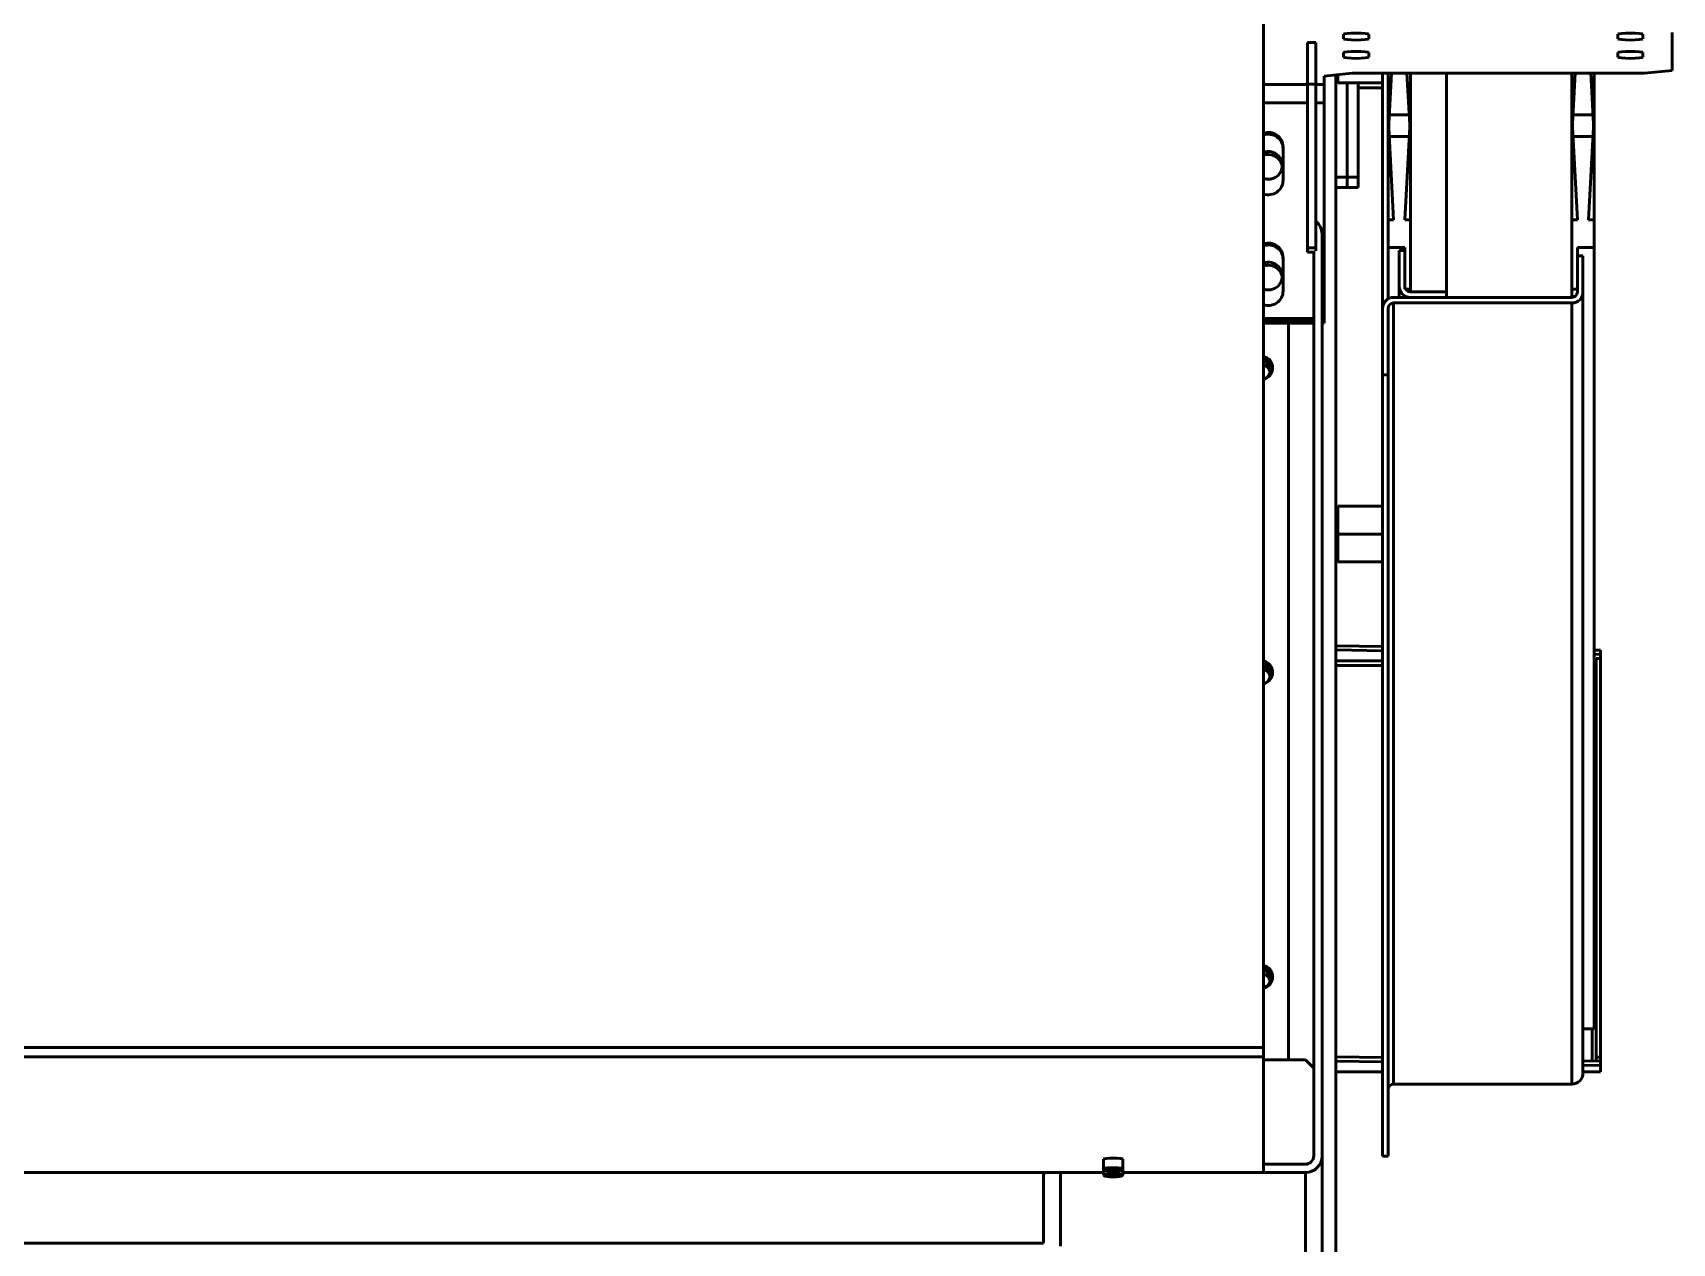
# Model space of a CAD drawing. Header units: millimetres. Extents: x 4915 to 15267, y 4787 to 10268.
# Drawn here: x 9522 to 10110, y 8893 to 9328 of the extents above; entities that cross this region are included whole.
import ezdxf

# ---------------------------------------------------------------- set-up
doc = ezdxf.new("R2010")
doc.units = ezdxf.units.MM
doc.layers.add('外形線', color=7, linetype='Continuous', lineweight=50)

msp = doc.modelspace()

# ---------------------------------------------------------------- linework, layer by layer
at = {"layer": '外形線'}
for p, q in [((9963.71, 8963.33), (9963.71, 9715.18)), ((9992.46, 9325.83), (9992.46, 9327.4)), ((10001.46, 9327.4), (10001.46, 9325.83)), ((10090.96, 9325.83), (10090.96, 9327.4)), ((10099.96, 9327.4), (10099.96, 9325.83)), ((10110.46, 9314.43), (10110.46, 9328.02)), ((9979.46, 9324.47), (9982.46, 9324.47)), ((9979.46, 9324.47), (9979.46, 9309.55)), ((9982.46, 9309.55), (9982.46, 9324.47)), ((9992.46, 9319.24), (9992.46, 9320.81)), ((10001.46, 9320.81), (10001.46, 9319.24)), ((10090.96, 9319.24), (10090.96, 9320.81)), ((10099.96, 9320.81), (10099.96, 9319.24)), ((9963.71, 9309.42), (9979.46, 9309.42)), ((9979.46, 9309.55), (9982.46, 9309.55)), ((9979.46, 9309.55), (9979.46, 9250.69)), ((9982.46, 9250.69), (9982.46, 9309.55)), ((9982.46, 9309.42), (9985.46, 9309.42)), ((9995.46, 9313.39), (9985.46, 9312.34)), ((9985.46, 9309.42), (9985.46, 9312.34)), ((9985.46, 9302.82), (9985.46, 9309.42)), ((9989.71, 9312.79), (9989.71, 8623.36)), ((9990.41, 9309.94), (9990.41, 9312.86)), ((10006.41, 9309.94), (9990.41, 9309.94)), ((9993.71, 9276.07), (9993.71, 9309.94)), ((9993.71, 9276.07), (9993.71, 9309.94)), ((9995.46, 9313.39), (10100.46, 9313.39)), ((9997.71, 9309.94), (9997.71, 9276.07)), ((10006.41, 9228.89), (10006.41, 9313.39)), ((10008.41, 9298.51), (10008.41, 9313.39)), ((10008.41, 9290.63), (10009.62, 9313.39)), ((10015.21, 9313.39), (10016.41, 9290.63)), ((10016.41, 9298.51), (10016.41, 9313.39)), ((10029.41, 9313.39), (10029.41, 9234.86)), ((10074.41, 9313.39), (10074.41, 9298.51)), ((10074.41, 9290.63), (10075.62, 9313.39)), ((10081.21, 9313.39), (10082.41, 9290.63)), ((10082.41, 9313.39), (10082.41, 9298.51)), ((10110.46, 9314.43), (10100.46, 9313.39)), ((9997.71, 9308.2), (10006.41, 9308.2)), ((9979.46, 9302.82), (9963.71, 9302.82)), ((9985.46, 9302.82), (9982.46, 9302.82)), ((9985.46, 9225.25), (9985.46, 9302.82)), ((10010.41, 9260.72), (10008.41, 9298.51)), ((10008.41, 9298.51), (10008.41, 9290.63)), ((10008.41, 9298.51), (10016.41, 9298.51)), ((10016.41, 9298.51), (10014.41, 9260.72)), ((10016.41, 9298.51), (10016.41, 9290.63)), ((10076.41, 9260.72), (10074.41, 9298.51)), ((10074.41, 9298.51), (10082.41, 9298.51)), ((10074.41, 9290.63), (10074.41, 9298.51)), ((10082.41, 9298.51), (10080.41, 9260.72)), ((10082.41, 9290.63), (10082.41, 9298.51)), ((9970.71, 9286.91), (9970.71, 9274.98)), ((10008.41, 9260.72), (10008.41, 9290.63)), ((10016.41, 9290.63), (10008.41, 9290.63)), ((10016.41, 9260.72), (10016.41, 9290.63)), ((10074.41, 9290.63), (10074.41, 9260.72)), ((10082.41, 9290.63), (10074.41, 9290.63)), ((10082.41, 9290.63), (10082.41, 9260.72)), ((9993.71, 9276.07), (9989.71, 9276.07)), ((9993.71, 9272.4), (9993.71, 9276.07)), ((9993.71, 9272.4), (9993.71, 9276.07)), ((9997.71, 9276.07), (9993.71, 9276.07)), ((9997.71, 9272.4), (9997.71, 9276.07)), ((9993.71, 9272.4), (9989.71, 9272.4)), ((9993.71, 9272.4), (9997.71, 9272.4)), ((10008.41, 9250.77), (10008.41, 9260.72)), ((10008.41, 9260.72), (10010.41, 9260.72)), ((10014.41, 9260.72), (10016.41, 9260.72)), ((10016.41, 9260.72), (10016.41, 9235.86)), ((10074.41, 9235.86), (10074.41, 9260.72)), ((10074.41, 9260.72), (10076.41, 9260.72)), ((10080.41, 9260.72), (10082.41, 9260.72)), ((10082.41, 9260.72), (10082.41, 9250.77)), ((9979.46, 9250.69), (9982.46, 9250.69)), ((9979.46, 9250.69), (9979.46, 9249.12)), ((9982.46, 9249.64), (9982.46, 9250.69)), ((9984.71, 9255.61), (9984.71, 8924.43)), ((10008.41, 9232.34), (10008.41, 9250.77)), ((10014.41, 9250.77), (10008.41, 9250.77)), ((10014.41, 9235.86), (10014.41, 9250.77)), ((10076.41, 9250.77), (10076.41, 9235.86)), ((10082.41, 9250.77), (10076.41, 9250.77)), ((10082.41, 9250.77), (10082.41, 8970.11)), ((9970.71, 9247.13), (9970.71, 9235.2)), ((9979.46, 9249.12), (9981.71, 9249.12)), ((9981.71, 8924.43), (9981.71, 9249.64)), ((10012.41, 9236.85), (10012.41, 9249.78)), ((10012.41, 9249.78), (10014.41, 9249.78)), ((10014.41, 9249.78), (10014.41, 9236.85)), ((10078.41, 9247.79), (10076.41, 9247.79)), ((10076.41, 9247.79), (10076.41, 9234.86)), ((10078.41, 9234.86), (10078.41, 9247.79)), ((10074.41, 9232.87), (10010.41, 9232.87)), ((10012.41, 9232.87), (10012.41, 9236.85)), ((10016.41, 9235.86), (10014.41, 9235.86)), ((10016.41, 9235.86), (10016.41, 9234.86)), ((10016.41, 9234.86), (10029.41, 9234.86)), ((10029.41, 9232.87), (10016.41, 9232.87)), ((10029.41, 9234.86), (10029.41, 9232.87)), ((10074.41, 9232.87), (10074.41, 9235.86)), ((10076.41, 9235.86), (10074.41, 9235.86)), ((10078.41, 9234.86), (10078.41, 8954.2)), ((10006.41, 9228.89), (10006.41, 9205.03)), ((10008.41, 9205.03), (10008.41, 9228.89)), ((10010.41, 9230.88), (10074.41, 9230.88)), ((10010.41, 9230.88), (10010.41, 8950.22)), ((10074.41, 8950.22), (10074.41, 9230.88)), ((9963.71, 9225.25), (9981.71, 9225.25)), ((9981.71, 9224.62), (9963.71, 9224.62)), ((9963.71, 9224.62), (9981.71, 9224.62)), ((9963.71, 9223.58), (9981.71, 9223.58)), ((9972.71, 9223.58), (9972.71, 8958.93)), ((9984.71, 9225.25), (9985.46, 9225.25)), ((9985.46, 9224.62), (9984.71, 9224.62)), ((9984.71, 9224.62), (9985.46, 9224.62)), ((9984.71, 9223.58), (9985.46, 9223.58)), ((9985.46, 9224.62), (9985.46, 9225.25)), ((9985.46, 9224.62), (9985.46, 9223.58)), ((10006.41, 9205.03), (10008.41, 9205.03)), ((10006.41, 9205.03), (10006.41, 8924.37)), ((10008.41, 9205.03), (10008.41, 8924.37)), ((9990.41, 9147.82), (9990.41, 9157.82)), ((10006.41, 9157.82), (9990.41, 9157.82)), ((10006.41, 9147.82), (9990.41, 9147.82)), ((9990.41, 9137.89), (9990.41, 9147.82)), ((10006.41, 9137.89), (9990.41, 9137.89)), ((9989.71, 9107.69), (9989.71, 9106.2)), ((9989.71, 9107.69), (10006.41, 9107.41)), ((10006.41, 9105.92), (9989.71, 9106.2)), ((10082.41, 9106.15), (10084.71, 9106.11)), ((10084.71, 9104.62), (10082.41, 9104.66)), ((10083.21, 9103.13), (10083.21, 8959.93)), ((10084.71, 9103.13), (10083.21, 9103.13)), ((10084.71, 9106.11), (10084.71, 9104.62)), ((10084.71, 9103.13), (10084.71, 9104.62)), ((10084.71, 9103.13), (10084.71, 8959.93)), ((9989.71, 9102.32), (10006.41, 9102.32)), ((10006.41, 9100.67), (9989.71, 9100.67)), ((10082.41, 9102.32), (10083.21, 9102.32)), ((9963.71, 8985.25), (9964.79, 8985.25)), ((10078.41, 8970.11), (10082.41, 8970.11)), ((10081.71, 8958.48), (10081.71, 8970.11)), ((9043.71, 8963.33), (9963.71, 8963.33)), ((9963.71, 8960.03), (9963.71, 8963.33)), ((9963.71, 8960.03), (9043.71, 8960.03)), ((9963.71, 8918.48), (9963.71, 8960.03)), ((9972.71, 8958.93), (9963.71, 8958.93)), ((9963.71, 8958.93), (9978.71, 8958.93)), ((9978.71, 8958.93), (9981.71, 8955.95)), ((9989.71, 8960.01), (9989.71, 8958.52)), ((9989.71, 8960.01), (10006.41, 8959.73)), ((10006.41, 8958.24), (9989.71, 8958.52)), ((10078.41, 8958.54), (10084.71, 8958.43)), ((10084.71, 8956.94), (10078.41, 8957.05)), ((10083.21, 8959.93), (10083.21, 8958.46)), ((10084.71, 8959.93), (10083.21, 8959.93)), ((10084.71, 8959.93), (10084.71, 8958.43)), ((10084.71, 8958.43), (10084.71, 8956.94)), ((10084.71, 8954.63), (10084.71, 8956.94)), ((9989.71, 8954.63), (10006.41, 8954.63)), ((9989.71, 8954.62), (10006.41, 8954.62)), ((10010.41, 8950.22), (10074.41, 8950.22)), ((10078.41, 8954.63), (10081.71, 8954.63)), ((10078.41, 8954.62), (10081.71, 8954.62)), ((10081.71, 8954.63), (10084.71, 8954.63)), ((9906.21, 8923.29), (9906.21, 8919.81)), ((9913.21, 8923.29), (9913.21, 8919.81)), ((9963.71, 8921.45), (9978.71, 8921.45)), ((9984.71, 8924.43), (9984.71, 8643.25)), ((10006.41, 8924.37), (10008.41, 8924.37)), ((9906.21, 8918.48), (9101.21, 8918.48)), ((9143.71, 8918.47), (9884.71, 8918.47)), ((9884.71, 8893.07), (9884.71, 8918.47)), ((9884.71, 8918.31), (9885.52, 8918.31)), ((9885.52, 8918.48), (9885.52, 8918.31)), ((9890.71, 8918.47), (9890.71, 8892.02)), ((9906.21, 8918.47), (9890.71, 8918.47)), ((9906.21, 8919.81), (9906.21, 8917.72)), ((9906.73, 8919.28), (9906.23, 8919.78)), ((9906.73, 8917.19), (9906.23, 8917.68)), ((9907.98, 8919.32), (9908.85, 8919.47)), ((9908.85, 8919.16), (9907.98, 8919.32)), ((9907.98, 8917.22), (9908.85, 8917.38)), ((9908.85, 8917.07), (9907.98, 8917.22)), ((9908.85, 8919.16), (9908.85, 8919.47)), ((9908.85, 8919.47), (9910.58, 8919.47)), ((9910.58, 8919.16), (9908.85, 8919.16)), ((9908.85, 8917.07), (9908.85, 8917.38)), ((9908.85, 8917.38), (9910.58, 8917.38)), ((9910.58, 8917.07), (9908.85, 8917.07)), ((9910.58, 8919.16), (9910.58, 8919.47)), ((9910.58, 8919.47), (9911.45, 8919.32)), ((9911.45, 8919.32), (9910.58, 8919.16)), ((9910.58, 8917.07), (9910.58, 8917.38)), ((9910.58, 8917.38), (9911.45, 8917.22)), ((9911.45, 8917.22), (9910.58, 8917.07)), ((9912.7, 8919.28), (9913.19, 8919.78)), ((9912.7, 8917.19), (9913.19, 8917.68)), ((9913.21, 8919.81), (9913.21, 8917.72)), ((9963.71, 8918.48), (9913.21, 8918.48)), ((9978.71, 8918.47), (9913.21, 8918.47)), ((9978.71, 8628.33), (9978.71, 8918.47)), ((9143.71, 8893.07), (9884.71, 8893.07))]:
    msp.add_line(p, q, dxfattribs=at).dxf.unprotected_set("ltscale", 0)
for centre, major_axis, ratio, start_param, end_param in [((9996.96, 9327.4), (-4.5, 0), 0.104528, 3.141593, 6.283185), ((10095.46, 9327.4), (-4.5, 0), 0.104528, 3.141593, 6.283185), ((9996.96, 9325.83), (4.5, 0), 0.104528, 3.141593, 6.283185), ((9996.96, 9320.81), (-4.5, 0), 0.104528, 3.141593, 6.283185), ((10095.46, 9325.83), (4.5, 0), 0.104528, 3.141593, 6.283185), ((10095.46, 9320.81), (-4.5, 0), 0.104528, 3.141593, 6.283185), ((9996.96, 9319.24), (4.5, 0), 0.104528, 3.141593, 6.283185), ((10095.46, 9319.24), (4.5, 0), 0.104528, 3.141593, 6.283185), ((9965.46, 9286.91), (4.94, 1.76), 0.995737, 5.943348, 7.853982), ((9965.46, 9286.28), (5.25, 0), 0.994522, 0, 1.910633), ((9965.46, 9280.32), (4.68, 1.76), 0.995861, 4.354818, 7.853982), ((9965.46, 9279.27), (-5, 0), 0.994522, 4.712389, 5.06996), ((9965.46, 9279.27), (4.97, 0.52), 0.994643, 0, 1.465498), ((9965.46, 9280.32), (-5, 0), 0.994522, 1.213225, 1.570796), ((9965.46, 9274.98), (5.25, 0), 0.994522, 4.372552, 6.283185), ((9978.71, 9255.61), (4.66, -3.75), 0.998799, 0.675132, 1.570796), ((9965.46, 9247.13), (4.94, 1.76), 0.995737, 5.943348, 7.853982), ((9965.46, 9246.5), (5.25, 0), 0.994522, 0, 1.910633), ((9965.46, 9240.54), (4.68, 1.76), 0.995861, 4.354818, 7.853982), ((9965.46, 9239.49), (-5, 0), 0.994522, 4.712389, 5.06996), ((9965.46, 9239.49), (4.97, 0.52), 0.994643, 0, 1.465498), ((9965.46, 9240.54), (-5, 0), 0.994522, 1.213225, 1.570796), ((9965.46, 9235.2), (5.25, 0), 0.994522, 4.372552, 6.283185), ((10010.41, 9228.89), (-4, 0), 0.994522, 4.712389, 6.283185), ((10016.41, 9236.85), (-4, 0), 0.994522, 0, 1.570796), ((10016.41, 9236.85), (-2, 0), 0.994522, 0, 1.570796), ((10074.41, 9234.86), (2, 0), 0.994522, 4.712389, 6.283185), ((10074.41, 9234.86), (4, 0), 0.994522, 4.712389, 6.283185), ((10010.41, 9228.89), (-2, 0), 0.994522, 4.712389, 6.283185), ((9962.71, 9207.56), (4.13, -1), 0.995127, 0.237521, 1.570796), ((9962.71, 9206.72), (3.25, -1), 0.995468, 5.309453, 7.853982), ((9962.71, 9206.72), (4.23, 0.42), 0.994629, 0, 1.234191), ((9962.71, 9207.56), (4.25, 0), 0.994522, 4.94991, 6.283185), ((9962.71, 9205.47), (3.34, 0.63), 0.994898, 0, 1.085706), ((9962.71, 9098.16), (4.13, -1), 0.995127, 0.237521, 1.570796), ((9962.71, 9097.33), (3.25, -1), 0.995468, 5.309453, 7.853982), ((9962.71, 9098.16), (4.25, 0), 0.994522, 4.94991, 6.283185), ((9962.71, 9097.33), (4.23, 0.42), 0.994629, 0, 1.234191), ((9962.71, 9096.07), (3.34, 0.63), 0.994898, 0, 1.085706), ((10081.71, 9100.82), (1.5, 0), 0.104886, 5.198323, 6.283185), ((9962.71, 8988.77), (4.13, -1), 0.995127, 0.237521, 1.570796), ((9962.71, 8987.93), (3.25, -1), 0.995468, 5.309453, 7.853982), ((9962.71, 8987.93), (4.23, 0.42), 0.994629, 0, 1.234191), ((9962.71, 8988.77), (4.25, 0), 0.994522, 4.94991, 6.283185), ((9962.71, 8986.68), (3.34, 0.63), 0.994898, 0, 1.085706), ((10010.41, 8948.23), (-2, 0), 0.994522, 4.712389, 6.283185), ((10074.41, 8954.2), (4, 0), 0.994522, 4.712389, 6.283185), ((9909.71, 8923.29), (-3.5, 0), 0.104666, 3.141593, 6.283185), ((9978.71, 8924.43), (3, 0), 0.994522, 4.712389, 6.283185), ((9978.71, 8924.43), (6, 0), 0.994522, 4.712389, 6.283185), ((9890.71, 8924.43), (-6, 0), 0.994522, 1.501789, 1.570796), ((9909.71, 8919.81), (3.5, 0), 0.104666, 0, 3.247032), ((9909.71, 8917.72), (3.5, 0), 0.104666, 0, 3.247032), ((9909.71, 8919.81), (3.5, 0), 0.104666, 6.177746, 6.283185), ((9909.71, 8917.72), (3.5, 0), 0.104666, 6.177746, 6.283185)]:
    msp.add_ellipse(centre, major_axis=major_axis, ratio=ratio, start_param=start_param, end_param=end_param, dxfattribs=at).dxf.unprotected_set("ltscale", 0)
for centre in [(9909.71, 8919.32), (9909.71, 8917.22)]:
    msp.add_ellipse(centre, major_axis=(-3, 0), ratio=0.104666, dxfattribs=at).dxf.unprotected_set("ltscale", 0)

doc.saveas('drawing.dxf')
